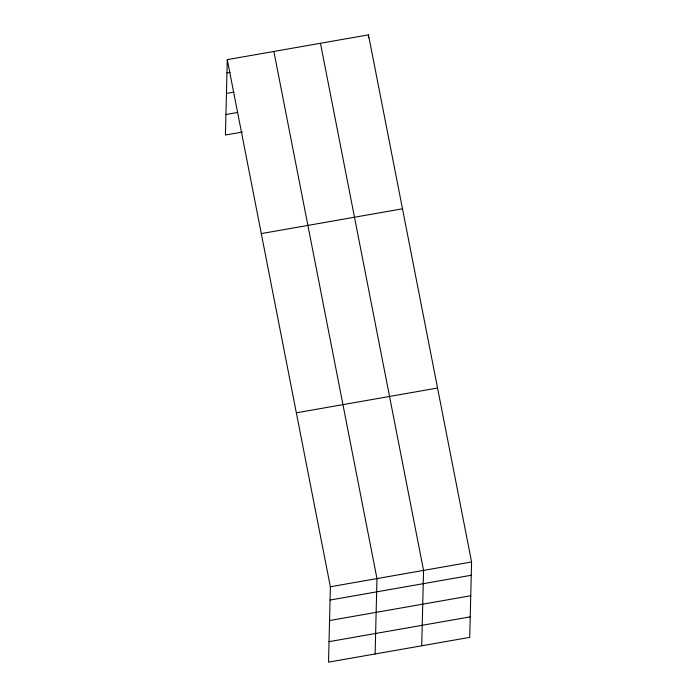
<?xml version="1.0" encoding="UTF-8"?>
<svg xmlns="http://www.w3.org/2000/svg" width="697" height="697" viewBox="0 0 697 697"><rect width="100%" height="100%" fill="white"/><g stroke="black" fill="none" stroke-linecap="round" stroke-linejoin="round"><path stroke-width="1.05" d="M227.274 59.637L330.369 586.769L328.531 662.15L469.726 637.363L471.573 561.974L368.469 34.85L227.274 59.637L225.427 135.026L242.373 132.047M368.399 37.917L368.469 34.85M375.125 653.969L376.964 578.588L273.869 51.456M421.72 645.788L423.567 570.407L320.463 43.275M226.943 72.915L230.123 72.357M226.447 93.415L233.861 92.109M225.933 114.526L237.581 112.487M261.297 233.591L402.491 208.804M296.347 412.816L437.55 388.029M330.369 586.769L471.573 561.974M330.047 600.047L471.25 575.252M329.542 620.539L470.745 595.752M329.028 641.658L470.231 616.862"/></g></svg>
